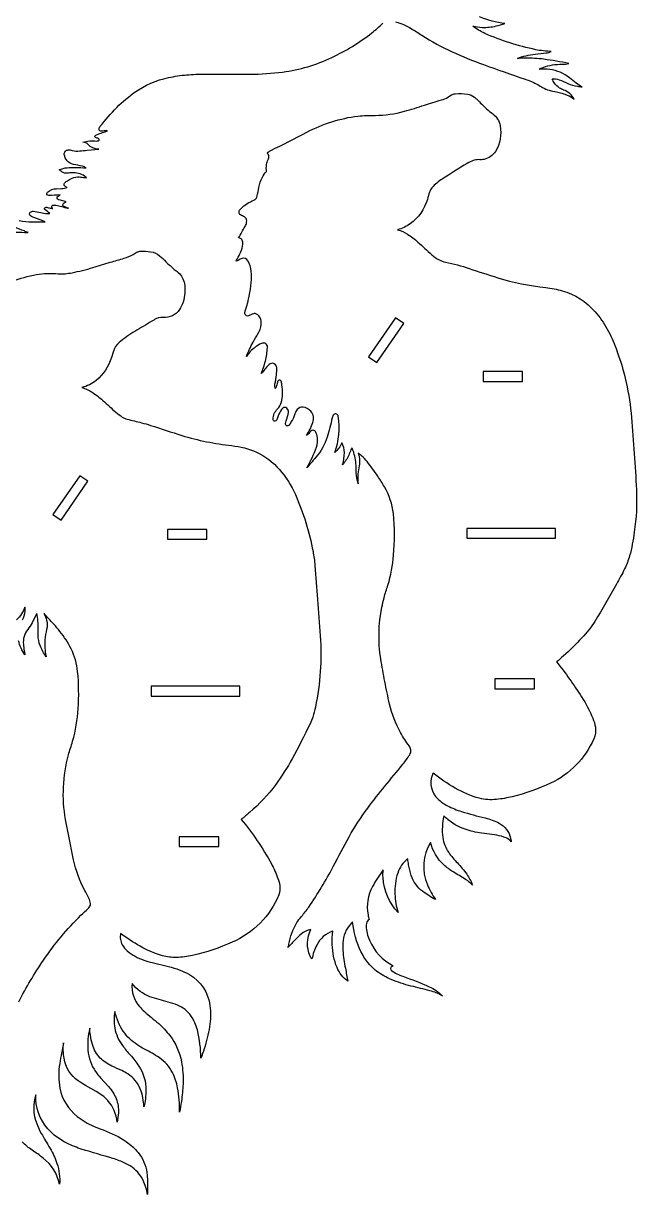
# Model space of a CAD drawing. Extents: x 33.7 to 61, y 10.2 to 34.
# Drawn here: x 53.28 to 61.04, y 10.94 to 25.78 of the extents above; entities that cross this region are included whole.
import ezdxf

# ---------------------------------------------------------------- set-up
doc = ezdxf.new("R2010")
doc.units = 0
doc.header["$MEASUREMENT"] = 0
doc.layers.get('0').update_dxf_attribs({"linetype": 'CONTINUOUS'})

msp = doc.modelspace()

# ---------------------------------------------------------------- linework, layer by layer
for points in [[(57.992, 25.799, -0.068955), (58.189, 25.713, -0.011762), (58.322, 25.628, 0.035064), (58.709, 25.419, 0.020584), (59.103, 25.256, 0.005771), (59.631, 25.072, -0.041071), (59.794, 25.002, -0.005465), (59.853, 24.966, 0.085659), (60.03, 24.911, -0.045794), (60.167, 24.87, -0.056107), (60.255, 24.82, 0.194944), (60.118, 24.934, -0.035562), (60.067, 24.959, -0.096281), (60.006, 25.021, -0.02853), (59.974, 25.075, -0.11021), (60.063, 25.065, -0.030312), (60.175, 25.017, 0.053777), (60.294, 24.981, 0.047181), (60.355, 24.976, -0.07172), (60.28, 25.019), (60.194, 25.089, 0.139602), (59.947, 25.193, 0.051487), (59.809, 25.198, -0.055295), (59.86, 25.221, -0.086417), (60.103, 25.26, 0.046557), (60.188, 25.27, 0.01708), (59.87, 25.324, 0.030831), (59.633, 25.337, 0.017956), (59.534, 25.333, -0.06024), (59.644, 25.369, -0.023435), (59.759, 25.387, -0.0035), (59.901, 25.404, 0.077372), (59.964, 25.422, -0.042001), (59.766, 25.445, -0.050983), (59.121, 25.651, -0.058466), (58.969, 25.744, 0.021741), (59.09, 25.728, 0.075188), (59.264, 25.745, 0.02481), (59.377, 25.776, -0.072462), (59.056, 25.859, 0.002512)], [(53.222, 23.28, 0.057308), (53.388, 23.263, -0.007512), (53.552, 23.265, 0.032193), (53.421, 23.313, -0.050166), (53.367, 23.338, -0.542684), (53.365, 23.387, -0.173876), (53.4, 23.398, -0.060255), (53.495, 23.381, 0.035065), (53.574, 23.369, 0.048382), (53.609, 23.371, 0.010354), (53.549, 23.419, -0.660162), (53.557, 23.447, -0.11096), (53.571, 23.448, -0.006423), (53.614, 23.437, -0.093672), (53.635, 23.435, 0.081451), (53.649, 23.432, -0.316278), (53.644, 23.438, -0.44444), (53.639, 23.47, -0.165573), (53.649, 23.475, -0.080795), (53.725, 23.467, -0.013094), (53.798, 23.447, 0.032953), (53.847, 23.436, -0.091483), (53.784, 23.463, -0.540052), (53.786, 23.501), (53.792, 23.505, 0.043819), (53.819, 23.519, -0.035431), (53.72, 23.544, -0.65654), (53.715, 23.589, -0.050727), (53.731, 23.598, 0.072995), (53.742, 23.607, -0.013968), (53.597, 23.598, -0.223771), (53.573, 23.608, -0.253394), (53.572, 23.625, -0.099898), (53.582, 23.64, -0.184001), (53.695, 23.684), (53.759, 23.685, 0.072848), (53.83, 23.699, -0.05514), (53.8, 23.718, -0.38499), (53.797, 23.755, -0.116844), (53.819, 23.773, 0.016398), (53.875, 23.808, -0.145315), (53.961, 23.833, -0.028605), (53.999, 23.831, 0.006036), (54.076, 23.822, 0.075255), (54.05, 23.844, 0.139893), (53.891, 23.886, 0.024444), (53.835, 23.879, -0.175229), (53.762, 23.898, -0.013771), (53.729, 23.923, -0.091588), (53.829, 23.95, -0.031168), (53.936, 23.953, -0.007048), (54.069, 23.947, 0.079337), (54.025, 23.968, 0.004615), (53.909, 23.992, -0.315693), (53.794, 24.118, -0.439987), (53.843, 24.175, -0.108544), (53.894, 24.169, 0.087212), (53.989, 24.162, 0.003123), (54.085, 24.171), (54.232, 24.183, -0.12025), (54.131, 24.213, -0.075889), (54.098, 24.243, 0.14545), (54.029, 24.274, -0.095852), (54.203, 24.288, 0.053544), (54.229, 24.29, 0.51917), (54.233, 24.313, 0.130018), (54.226, 24.319, -0.00709), (54.189, 24.333, -0.097565), (54.178, 24.344, -0.116131), (54.214, 24.372, -0.02783), (54.278, 24.394, 0.019981), (54.343, 24.419, 0.110249), (54.311, 24.418, -0.069357), (54.254, 24.413, -0.254375), (54.235, 24.427, -0.195347), (54.242, 24.464, -0.057062), (54.274, 24.502, -0.030217), (54.486, 24.74, -0.049401), (54.734, 24.937, -0.098063), (55.171, 25.103, -0.03105), (55.402, 25.13, -0.015742), (55.635, 25.136, 0.005027), (56.148, 25.134, 0.026987), (56.56, 25.162, 0.079211), (57.182, 25.346, 0.058894), (57.689, 25.657, 0.023117), (57.83, 25.781, -0.200838)], [(53.171, 23.133, -0.007778), (53.334, 23.128, 0.025224), (53.288, 23.148, -0.007767), (53.161, 23.195, -0.01989)], [(52.837, 22.388, -0.071981), (53.441, 22.596, -0.068852), (53.716, 22.606, 0.061728), (53.892, 22.619, 0.021954), (54.157, 22.685, 0.006392), (54.376, 22.752, -0.008151), (54.554, 22.803, 0.06003), (54.667, 22.851, -0.032588), (54.72, 22.882, -0.10712), (54.761, 22.891, -0.037522), (54.888, 22.886, -0.134122), (55.001, 22.835, -0.025838), (55.082, 22.758, 0.013171), (55.186, 22.662, 0.006556), (55.237, 22.624, -0.173501), (55.315, 22.481, -0.130252), (55.298, 22.248, -0.064095), (55.254, 22.153, -0.271556), (55.044, 22.052, 0.140639), (54.935, 22.025, 0.02408), (54.902, 22.005, -0.005873), (54.687, 21.876, 0.04454), (54.488, 21.734, 0.143078), (54.416, 21.627), (54.392, 21.545, -0.142483), (54.196, 21.254, -0.107568), (54.017, 21.165, -0.074731), (54.147, 21.106, -0.041414), (54.282, 21.002, 0.003966), (54.448, 20.851, 0.034542), (54.529, 20.791, 0.06627), (54.59, 20.764, -0.00482), (54.772, 20.719, -0.008683), (54.887, 20.686, 0.001812), (55.283, 20.558, 0.046736), (55.915, 20.429, -0.079613), (56.228, 20.346, -0.105158), (56.519, 20.126, -0.078644), (56.721, 19.81, -0.057423), (56.945, 19.089, -0.020622), (56.969, 18.91, -0.005826), (57.002, 18.48, -0.00497), (57.037, 18.019, -0.066755), (56.976, 17.117, -0.019603), (56.943, 16.991, -0.028472), (56.908, 16.904, -0.010848), (56.681, 16.463, -0.029437), (56.472, 16.135, -0.05355), (56.142, 15.782, -0.012654), (56.035, 15.694, -0.0471), (56.417, 15.133, -0.038332), (56.501, 14.944, -0.03405), (56.524, 14.855, -0.126307), (56.511, 14.739, -0.196517), (55.922, 14.139, -0.049886), (55.42, 13.97, -0.043864), (55.215, 13.945, -0.066394), (55.036, 13.966, -0.055335), (54.754, 14.087, -0.035941), (54.507, 14.248, 0.188419), (54.529, 14.103, 0.095335), (54.592, 14.027, 0.091162), (54.802, 13.912, 0.0233), (54.907, 13.88), (55.115, 13.83, -0.069603), (55.38, 13.727, -0.235008), (55.639, 13.336, -0.069206), (55.634, 13.067, -0.042928), (55.566, 12.789, -0.009731), (55.524, 12.667, 0.060626), (55.48, 13.027, 0.085043), (55.4, 13.203, 0.138828), (55.229, 13.341, 0.034457), (55.111, 13.38, -0.018131), (54.879, 13.448, -0.147831), (54.652, 13.616, 0.206595), (54.748, 13.323, 0.036195), (54.809, 13.26, 0.007145), (54.99, 13.107, -0.045577), (55.132, 12.956, -0.118243), (55.278, 12.622, -0.059597), (55.298, 12.34, -0.029296), (55.277, 12.122, -0.010677), (55.254, 11.987, 0.049557), (55.23, 12.293, 0.070594), (55.165, 12.487, 0.121184), (54.996, 12.676, 0.033129), (54.812, 12.782, -0.064718), (54.623, 12.913, -0.103541), (54.48, 13.122, -0.043959), (54.433, 13.261, 0.082436), (54.433, 13.051, 0.116923), (54.531, 12.829, 0.029244), (54.63, 12.71, -0.031227), (54.74, 12.568, -0.147721), (54.828, 12.261, -0.05873), (54.802, 12.051, 0.081589), (54.757, 12.28, 0.158965), (54.599, 12.469, 0.035336), (54.524, 12.511, -0.002127), (54.396, 12.569, -0.081426), (54.25, 12.671, -0.120071), (54.151, 12.841, -0.046994), (54.124, 12.96, -0.020183), (54.116, 13.047, 0.074674), (54.092, 12.769, 0.131918), (54.191, 12.498, 0.034207), (54.251, 12.421), (54.352, 12.309, -0.083822), (54.451, 12.157, -0.108858), (54.479, 11.977, -0.050568), (54.463, 11.858, 0.157879), (54.344, 12.134, 0.070515), (54.198, 12.248), (54.063, 12.323, -0.013738), (53.971, 12.38, -0.205022), (53.791, 12.667, -0.063057), (53.784, 12.865, 0.004937), (53.736, 12.602, 0.085229), (53.738, 12.287, 0.181287), (53.957, 11.932, 0.069695), (54.165, 11.807, 0.021201), (54.287, 11.759, -0.060286), (54.58, 11.611, -0.065957), (54.731, 11.472, -0.138359), (54.839, 11.218, -0.036234), (54.847, 11.109, 0.009065), (54.848, 10.942, 0.066705), (54.794, 11.119, 0.142917), (54.627, 11.304, 0.046282), (54.491, 11.37, 0.019837), (54.407, 11.399, -0.001958), (54.02, 11.514, -0.035889), (53.827, 11.591, -0.092136), (53.584, 11.775, -0.184389), (53.431, 12.206, 0.171705), (53.444, 11.84, 0.037848), (53.502, 11.716, 0.003909), (53.614, 11.526, -0.044942), (53.701, 11.336, -0.09987), (53.734, 11.071, 0.178407), (53.527, 11.403, 0.028931), (53.386, 11.503, -0.047913), (53.262, 11.607, -0.122834)], [(53.266, 18.221, 0.089274), (53.298, 18.33, 0.071182), (53.294, 18.384, -0.124901), (53.188, 18.222, 0.151213)], [(53.216, 13.382, -0.028625), (53.53, 13.912, -0.049406), (54.005, 14.48, -0.009762), (54.096, 14.565, 0.127198), (54.124, 14.608, 0.086627), (54.125, 14.63, 0.077588), (54.105, 14.697, 0.020249), (54.054, 14.795, -0.073197), (53.91, 15.183, -0.007607), (53.809, 15.693, -0.109165), (53.847, 16.51, -0.008115), (53.899, 16.683, 0.057371), (53.969, 17.098, 0.041423), (53.963, 17.567, 0.091315), (53.88, 17.853, 0.057991), (53.739, 18.074, 0.014112), (53.66, 18.167, 0.002838), (53.536, 18.301, -0.047714), (53.57, 18.217, -0.113202), (53.57, 18.101, 0.092847), (53.55, 17.834, 0.020859), (53.562, 17.752, -0.040926), (53.488, 17.896, -0.087052), (53.462, 18.026, -0.019655), (53.463, 18.107, 0.055719), (53.445, 18.304, -0.006523), (53.385, 18.183, -0.045751), (53.33, 18.101, 0.191273), (53.275, 17.911, 0.024496), (53.286, 17.83, -0.011113), (53.294, 17.777, -0.093331), (53.214, 17.958, -0.133461)]]:
    msp.add_lwpolyline(points, format="xyb")
msp.add_lwpolyline([(58.054, 16.794, -0.06569), (57.915, 17.155, -0.010887), (57.855, 17.44, -0.004146), (57.803, 17.728, -0.088842), (57.818, 18.383, -0.015582), (57.845, 18.502, -0.011071), (57.895, 18.662, 0.050407), (57.965, 19.041, 0.04833), (57.963, 19.567, 0.105291), (57.85, 19.907, 0.025553), (57.765, 20.043, 0.013144), (57.629, 20.227, 0.044048), (57.56, 20.301, 0.036336), (57.519, 20.332, -0.138469), (57.527, 20.148, 0.097034), (57.518, 19.945, -0.080498), (57.49, 20.155, 0.079782), (57.461, 20.341, 0.015371), (57.441, 20.401, 0.062449), (57.426, 20.376, -0.047266), (57.362, 20.243, -0.039842), (57.319, 20.186, 0.081357), (57.343, 20.341, 0.107277), (57.312, 20.463, -0.101739), (57.22, 20.341, 0.134055), (57.265, 20.801, 0.188855), (57.245, 20.829, 0.282733), (57.208, 20.822, 0.154046), (57.187, 20.781, -0.026035), (57.123, 20.535, -0.102567), (56.981, 20.282, -0.011598), (56.916, 20.207, 0.011975), (56.865, 20.147, 0.046165), (56.988, 20.41, 0.09403), (57.002, 20.529, 0.108815), (56.976, 20.607, 0.39118), (56.929, 20.619, 0.102701), (56.891, 20.583, -0.110187), (56.861, 20.559, 0.064624), (56.944, 20.723, 0.096419), (56.952, 20.794, 0.169259), (56.916, 20.865, 0.163102), (56.82, 20.917, 0.255609), (56.746, 20.885, 0.10099), (56.716, 20.833, -0.066628), (56.67, 20.733, -0.055087), (56.642, 20.689, -0.343118), (56.611, 20.681, -0.343118), (56.596, 20.709, -0.075693), (56.605, 20.742, 0.067967), (56.633, 20.852, 0.22944), (56.614, 20.904, 0.378109), (56.562, 20.902, 0.078545), (56.547, 20.885, 0.070792), (56.505, 20.808, -0.018432), (56.485, 20.756, -0.258034), (56.46, 20.738, -0.407946), (56.438, 20.763, -0.198909), (56.496, 20.895, 0.127167), (56.541, 20.973, 0.123317), (56.551, 21.199, 0.067824), (56.54, 21.245, 0.370073), (56.514, 21.258, 0.234616), (56.493, 21.229, -0.02485), (56.477, 21.171, -0.052612), (56.467, 21.153, -0.089556), (56.463, 21.206, -0.003414), (56.482, 21.325, 0.03899), (56.486, 21.413, 0.364736), (56.434, 21.472, 0.175442), (56.403, 21.464, 0.060973), (56.357, 21.423, 0.012752), (56.313, 21.368, -0.022678), (56.29, 21.341, 0.024118), (56.342, 21.499, 0.053601), (56.367, 21.67, 0.228228), (56.348, 21.72, 0.208772), (56.316, 21.729, 0.079765), (56.27, 21.713, 0.102462), (56.136, 21.604, 0.016614), (56.101, 21.56, -0.019217), (56.186, 21.74, -0.004645), (56.247, 21.845, 0.100821), (56.288, 21.963, 0.119403), (56.275, 22.046, 0.148453), (56.231, 22.096, 0.204397), (56.189, 22.1, 0.030277), (56.129, 22.074, -0.208878), (56.104, 22.073, -0.208878), (56.085, 22.091, -0.153873), (56.082, 22.118, -0.058118), (56.092, 22.158, 0.059372), (56.163, 22.495, 0.041956), (56.162, 22.636, 0.093538), (56.119, 22.772, 0.34463), (56.047, 22.801, 0.054615), (56.021, 22.79), (55.997, 22.776, -0.053806), (55.972, 22.765, -0.047522), (55.983, 22.793, 0.098297), (56.057, 22.981, 0.132776), (56.049, 23.032, 0.179169), (56.019, 23.058, 0.097278), (56.002, 23.06, -0.004084), (56.085, 23.206, 0.06736), (56.104, 23.258, 0.101896), (56.103, 23.295, 0.162656), (56.075, 23.327, 0.024845), (56.027, 23.351, -0.236126), (56.008, 23.382, -0.201591), (56.033, 23.433, -0.106679), (56.197, 23.539, 0.215443), (56.239, 23.592, 0.003404), (56.257, 23.697, -0.071608), (56.303, 23.83, -0.069763), (56.355, 23.9, -0.044048), (56.355, 23.989, -0.099439), (56.377, 24.052, 0.183112), (56.385, 24.101, 0.087319), (56.372, 24.123, -0.347919), (56.376, 24.147, -0.045668), (56.409, 24.168, 0.012881), (56.868, 24.401, -0.08944), (57.514, 24.604, -0.034141), (57.734, 24.612, 0.064957), (58.102, 24.665, 0.014326), (58.356, 24.742, -0.004124), (58.572, 24.808, 0.055289), (58.654, 24.843), (58.699, 24.872, -0.108947), (58.748, 24.887, -0.073204), (58.902, 24.882, -0.109023), (58.99, 24.842, -0.028115), (59.025, 24.813, 0.005823), (59.143, 24.697, 0.032127), (59.225, 24.632, -0.187555), (59.315, 24.482, -0.183833), (59.256, 24.155, -0.201106), (59.114, 24.055, -0.062723), (59.042, 24.052, 0.08175), (58.976, 24.04, 0.04977), (58.899, 24.004, 0.013125), (58.581, 23.806, 0.022185), (58.512, 23.756, 0.052387), (58.452, 23.694, 0.062825), (58.422, 23.642, 0.031512), (58.394, 23.549, -0.163194), (58.174, 23.237, -0.0903), (58.017, 23.164, -0.074783), (58.141, 23.108, -0.043032), (58.273, 23.008, -0.003744), (58.45, 22.847, 0.068384), (58.544, 22.781, 0.05278), (58.623, 22.754, -0.025804), (58.924, 22.673, 0.004635), (59.285, 22.556, 0.047775), (59.895, 22.431, -0.036943), (60.102, 22.391, -0.14565), (60.518, 22.126, -0.059508), (60.673, 21.904, -0.037968), (60.784, 21.659, -0.069606), (60.98, 20.786, -0.009879), (61.042, 19.869, -0.048453), (61.015, 19.332, -0.03163), (60.956, 19.031, -0.040318), (60.893, 18.869, -0.014171), (60.79, 18.673, -0.006826), (60.516, 18.203, -0.057109), (60.351, 17.994, -0.019994), (60.116, 17.762, -0.013954), (60.032, 17.691, -0.021882), (60.348, 17.247, -0.040794), (60.49, 16.975, -0.058042), (60.523, 16.863, -0.138605), (60.502, 16.714, -0.179849), (59.956, 16.153, -0.049162), (59.47, 15.981, -0.031173), (59.268, 15.946, -0.07839), (59.052, 15.961, -0.06312), (58.747, 16.09, -0.037258), (58.466, 16.278, 0.09414), (58.455, 16.252, 0.296446), (58.526, 15.954, 0.077996), (58.649, 15.867, 0.043668), (58.828, 15.793, 0.017347), (59.127, 15.712, -0.059461), (59.302, 15.647, -0.222887), (59.448, 15.455, -0.034159), (59.455, 15.411, 0.112445), (59.391, 15.459, 0.068533), (59.276, 15.492), (59.054, 15.524, -0.047507), (58.846, 15.577, -0.109334), (58.603, 15.738, 0.091767), (58.589, 15.465, 0.11352), (58.664, 15.275, 0.050492), (58.774, 15.142, -0.032384), (58.893, 15, -0.064147), (58.966, 14.861, 0.073199), (58.879, 14.934, 0.004543), (58.721, 15.028, -0.043892), (58.602, 15.117, -0.13931), (58.434, 15.402, 0.244152), (58.395, 14.865, 0.044219), (58.498, 14.677, -0.023297), (58.332, 14.783, -0.154603), (58.19, 14.982, -0.046139), (58.156, 15.119, -0.009541), (58.145, 15.194, 0.156998), (58.018, 15.014, 0.08944), (57.983, 14.749, 0.065933), (58.022, 14.514, -0.171443), (57.832, 14.958, -0.03931), (57.835, 15.053, 0.035161), (57.698, 14.843, 0.175584), (57.642, 14.484, 0.030615), (57.658, 14.426, 0.215761), (57.636, 14.406, 0.139565), (57.619, 14.343, 0.09923), (57.661, 14.163, 0.170994), (57.961, 13.838, 0.100707), (57.933, 13.82, 0.35051), (57.931, 13.789, 0.085164), (57.938, 13.781, 0.063986), (58.008, 13.738, 0.020839), (58.085, 13.707, -0.018316), (58.416, 13.574, -0.091611), (58.584, 13.459, 0.055069), (58.426, 13.523, 0.009633), (58.186, 13.582, -0.035413), (57.936, 13.665, -0.054481), (57.755, 13.768, -0.123755), (57.552, 14.022, -0.089944), (57.447, 14.395, 0.18313), (57.327, 14.161, 0.054571), (57.324, 14.031, 0.031856), (57.355, 13.808, 0.003644), (57.388, 13.643, -0.137799), (57.249, 13.818, -0.090841), (57.189, 14.106, -0.03667), (57.194, 14.277, 0.198854), (56.992, 14.102, 0.078282), (56.932, 13.926, -0.121729), (56.91, 13.961, -0.230611), (56.919, 14.299, 0.147883), (56.794, 14.241, 0.029766), (56.724, 14.172, -0.004321), (56.625, 14.072, 0.121354), (56.639, 14.112, -0.098234), (56.74, 14.386, -0.042091), (56.797, 14.462, 0.032219), (56.892, 14.584, 0.02933), (57.201, 15.097, -0.005627), (57.403, 15.475, -0.033628), (57.639, 15.838, -0.011553), (57.856, 16.115, -0.001895), (58.084, 16.392, 0.035466), (58.17, 16.513, 0.163947), (58.185, 16.576, 0.117228), (58.164, 16.624, -0.028096)], format="xyb", close=True)
for points in [[(57.992, 22.047), (57.649, 21.554), (57.752, 21.483), (58.094, 21.976)], [(59.101, 21.366), (59.101, 21.241), (59.601, 21.241), (59.601, 21.366)], [(53.992, 20.048), (53.649, 19.556), (53.752, 19.484), (54.094, 19.977)], [(55.101, 19.367), (55.101, 19.242), (55.601, 19.242), (55.601, 19.367)], [(58.894, 19.38), (58.894, 19.255), (60.019, 19.255), (60.019, 19.38)], [(54.894, 17.381), (54.894, 17.256), (56.019, 17.256), (56.019, 17.381)], [(59.25, 17.474), (59.25, 17.349), (59.75, 17.349), (59.75, 17.474)], [(55.25, 15.475), (55.25, 15.35), (55.75, 15.35), (55.75, 15.475)]]:
    msp.add_lwpolyline(points, close=True)

doc.saveas('drawing.dxf')
